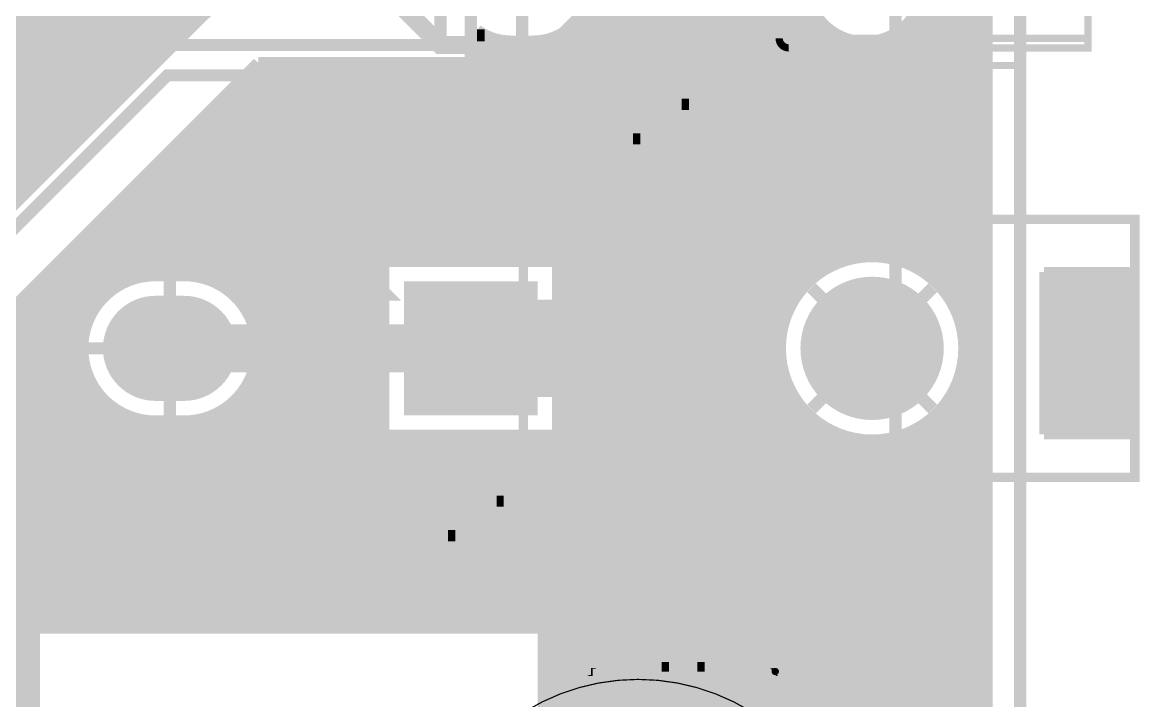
# Model space of a CAD drawing. Extents: x -11 to 221, y -93 to 178.
# Drawn here: x 162.06 to 185.45, y 4.06 to 18.25 of the extents above; entities that cross this region are included whole.
import ezdxf

# ---------------------------------------------------------------- set-up
doc = ezdxf.new("R2010")
doc.units = 0
doc.header["$MEASUREMENT"] = 0
doc.layers.get('0').update_dxf_attribs({"linetype": 'CONTINUOUS'})
for name, color, linetype in [('26-349-0_BOT', 7, 'CONTINUOUS'), ('26-349-0_DRD', 7, 'CONTINUOUS'), ('26-349-0_DRL', 2, 'CONTINUOUS'), ('26-349-0_FAB', 1, 'CONTINUOUS'), ('26-349-0_IN1', 3, 'CONTINUOUS'), ('26-349-0_IN2', 5, 'CONTINUOUS'), ('26-349-0_SMB', 10, 'CONTINUOUS'), ('26-349-0_SMT', 14, 'CONTINUOUS'), ('26-349-0_SPT', 9, 'CONTINUOUS'), ('26-349-0_SST', 12, 'CONTINUOUS'), ('26-349-0_TOP', 11, 'CONTINUOUS'), ('THRUHOLE_NPT', 8, 'CONTINUOUS'), ('THRUHOLE_TAP', 15, 'CONTINUOUS')]:
    doc.layers.add(name, color=color, linetype=linetype)

# ---------------------------------------------------------------- blocks, each defined once
blk = doc.blocks.new('ROUND_34')
at = {"const_width": 1.49987}
blk.add_lwpolyline([(-0.749934, 0, 1), (0.749934, 0, 1)], format="xyb", close=True, dxfattribs=at)
blk = doc.blocks.new('OBLONG_35')
at = {"const_width": 2.19964}
blk.add_lwpolyline([(0.29972, 0), (-0.29972, 0)], dxfattribs=at)
at = {"const_width": 1.09982}
for points in [[(-0.84963, 0, 1), (0.25019, 0, 1)], [(-0.25019, 0, 1), (0.84963, 0, 1)]]:
    blk.add_lwpolyline(points, format="xyb", close=True, dxfattribs=at)
blk = doc.blocks.new('SQUARE_36')
blk.add_solid([(1.39954, 1.39954), (1.39954, -1.39954), (-1.39954, 1.39954), (-1.39954, -1.39954)])
blk = doc.blocks.new('ROUND_29')
at = {"const_width": 0.90043}
blk.add_lwpolyline([(-0.450214, 0, 1), (0.450214, 0, 1)], format="xyb", close=True, dxfattribs=at)
blk = doc.blocks.new('RECTANGLE_25')
blk.add_solid([(1.905, 2.11963), (1.905, -2.11963), (-1.905, 2.11963), (-1.905, -2.11963)])
blk = doc.blocks.new('ROUND_89')
at = {"const_width": 0.0762}
blk.add_lwpolyline([(-0.0381, 0, 1), (0.0381, 0, 1)], format="xyb", close=True, dxfattribs=at)

msp = doc.modelspace()

# ---------------------------------------------------------------- linework, layer by layer
at = {"layer": '26-349-0_BOT', "const_width": 0.381}
msp.add_lwpolyline([(170.02506, 19.07032), (170.02506, 18.56994), (170.815, 17.78), (173.228, 17.78), (174.117, 18.669), (174.117, 23.368), (172.593, 24.892), (172.593, 31.115), (173.482, 32.004)], dxfattribs=at)
at = {"layer": '26-349-0_DRD', "const_width": 0.254}
for points in [[(182.94858, 173.44898), (182.94858, -5.99948)], [(181.11978, 12.7), (178.57978, 10.16)], [(181.11978, 10.16), (178.57978, 12.7)], [(164.8968, 12.065), (164.5158, 11.684)], [(165.4048, 12.065), (164.8968, 12.065)], [(165.7858, 11.684), (165.4048, 12.065)], [(171.196, 12.065), (170.815, 11.684)], [(171.704, 12.065), (171.196, 12.065)], [(172.085, 11.684), (171.704, 12.065)], [(164.5158, 11.684), (164.5158, 11.176)], [(165.7858, 11.176), (165.7858, 11.684)], [(170.815, 11.684), (170.815, 11.176)], [(172.085, 11.176), (172.085, 11.684)], [(164.5158, 11.176), (164.8968, 10.795)], [(165.4048, 10.795), (165.7858, 11.176)], [(170.815, 11.176), (171.196, 10.795)], [(171.704, 10.795), (172.085, 11.176)], [(164.8968, 10.795), (165.4048, 10.795)], [(171.196, 10.795), (171.704, 10.795)]]:
    msp.add_lwpolyline(points, dxfattribs=at)
at = {"layer": '26-349-0_DRL', "const_width": 0.254}
msp.add_lwpolyline([(182.94858, 173.44898), (182.94858, -5.99948)], dxfattribs=at)
at = {"layer": '26-349-0_FAB', "const_width": 0.254}
for points in [[(182.94858, 173.44898), (182.94858, -5.99948)], [(165.1, 41.91), (165.1, 45.72), (113.03, 45.72), (113.03, -6.985), (157.48, -6.985), (157.48, 10.795), (164.465, 17.78), (170.815, 17.78), (170.815, 20.955), (173.99, 20.955), (173.99, 40.64), (165.1, 40.64), (165.1, 45.72)], [(180.34, 3.175), (158.75, 3.175), (158.75, 10.795), (165.1, 17.145), (171.45, 17.145), (171.45, 20.32), (174.625, 20.32), (174.625, 38.1), (177.165, 38.1), (177.165, 40.005), (175.895, 41.275), (167.005, 41.275), (167.005, 45.72), (180.34, 45.72), (180.34, 3.175)], [(169.418, 16.40332), (169.418, 15.13332), (169.20718, 15.34668), (168.783, 16.1925), (168.57218, 16.40332), (168.57218, 15.13332)], [(175.04918, 16.40332), (175.04918, 15.13332), (174.83582, 15.34668), (174.41418, 16.1925), (174.20082, 16.40332), (174.20082, 15.13332)], [(167.53332, 15.76832), (167.9575, 15.76832), (167.9575, 15.34668), (167.85082, 15.13332), (167.21582, 15.13332), (167.11168, 15.34668), (167.11168, 16.1925), (167.21582, 16.40332), (167.85082, 16.40332), (167.9575, 16.1925)], [(170.03268, 15.13332), (170.66768, 15.13332), (170.8785, 15.5575), (170.8785, 15.98168), (170.66768, 16.40332), (170.03268, 16.40332)], [(170.13682, 15.13332), (170.13682, 16.40332)], [(173.58868, 16.40332), (173.1645, 16.40332)], [(173.37532, 15.13332), (173.37532, 16.40332)], [(175.66132, 15.76832), (176.29632, 15.76832), (176.50968, 15.98168), (176.50968, 16.1925), (176.29632, 16.40332), (175.66132, 16.40332), (175.66132, 15.13332)], [(177.97018, 16.40332), (177.97018, 15.34668), (177.8635, 15.13332), (177.2285, 15.13332), (177.12182, 15.34668), (177.12182, 16.40332)], [(179.43068, 16.40332), (178.58232, 16.40332)], [(179.0065, 15.13332), (179.0065, 16.40332)], [(173.58868, 15.13332), (173.1645, 15.13332)], [(172.339, 14.71168), (171.49318, 14.71168)]]:
    msp.add_lwpolyline(points, dxfattribs=at)
at = {"layer": '26-349-0_FAB', "const_width": 0.0254}
for points in [[(174.95012, 4.50088, 0.4142136), (170.44924, 0)], [(179.451, 0, 0.4142136), (174.95012, 4.50088)]]:
    msp.add_lwpolyline(points, format="xyb", dxfattribs=at)
at = {"layer": '26-349-0_IN2', "const_width": 0.254}
for points in [[(182.1942, 44.831), (182.1942, -5.334)], [(182.245, 44.831), (182.245, -5.334)], [(181.9656, 44.68114), (181.9656, -5.334)], [(181.0512, 44.41952), (181.0512, 12.9413)], [(181.2798, 44.35602), (181.2798, 12.72794)], [(181.5084, 44.36872), (181.5084, 12.41806)], [(181.737, 44.46016), (181.737, 11.83894)], [(161.9758, 40.64), (161.9758, 14.5288)], [(162.2044, 40.64), (162.2044, 14.7574)], [(162.433, 40.64), (162.433, 14.986)], [(162.6616, 40.64), (162.6616, 15.2146)], [(162.8902, 40.64), (162.8902, 15.4432)], [(163.1188, 40.64), (163.1188, 15.6718)], [(163.3474, 40.64), (163.3474, 15.9004)], [(163.576, 40.64), (163.576, 16.129)], [(163.8046, 40.64), (163.8046, 16.3576)], [(164.0332, 40.64), (164.0332, 16.5862)], [(164.2618, 40.64), (164.2618, 16.8148)], [(164.4904, 40.64), (164.4904, 17.0434)], [(164.719, 40.64), (164.719, 17.272)], [(164.9476, 40.64), (164.9476, 17.5006)], [(165.1762, 40.64), (165.1762, 17.7292)], [(165.4048, 40.64), (165.4048, 17.9578)], [(165.6334, 40.64), (165.6334, 18.1864)], [(175.7934, 28.65882), (175.7934, 2.9083)], [(176.022, 28.12796), (176.022, 2.9083)], [(176.2506, 27.82062), (176.2506, 2.9083)], [(176.4792, 27.60218), (176.4792, 2.9083)], [(176.7078, 27.43708), (176.7078, 2.9083)], [(176.9364, 27.31516), (176.9364, 2.9083)], [(175.5648, 27.13228), (175.5648, 2.9083)], [(177.165, 27.2288), (177.165, 2.9083)], [(177.3936, 27.16784), (177.3936, 2.9083)], [(177.6222, 27.13482), (177.6222, -5.334)], [(177.8508, 27.12974), (177.8508, -5.334)], [(178.0794, 27.14752), (178.0794, 12.20216)], [(178.308, 27.1907), (178.308, 12.59332)], [(175.3362, 26.66746), (175.3362, 2.9083)], [(174.879, 26.30932), (174.879, -5.334)], [(175.1076, 26.44648), (175.1076, -5.334)], [(174.6504, 26.23312), (174.6504, -5.334)], [(174.1932, 20.447), (174.1932, -5.334)], [(174.4218, 20.447), (174.4218, -5.334)], [(172.52442, 17.85112), (172.52442, 19.07032)], [(173.9646, 18.93316), (173.9646, -5.334)], [(166.116, 18.669), (151.003, 3.556)], [(178.5366, 18.67916), (178.5366, 12.84478)], [(173.736, 18.34896), (173.736, -5.334)], [(180.8226, 18.54962), (180.8226, 13.09878)], [(165.735, 18.288), (158.34106, 18.288)], [(178.82108, 18.2118), (173.61916, 18.2118)], [(178.7652, 18.27276), (178.7652, 13.02766)], [(182.245, 18.2118), (180.58892, 18.2118)], [(180.594, 18.21688), (180.594, 13.21054)], [(165.5064, 18.0594), (158.58236, 18.0594)], [(171.577, 18.0848), (171.577, 17.399)], [(171.7421, 17.9832), (171.577, 17.9832)], [(171.6786, 18.01876), (171.6786, 13.26134)], [(171.9072, 17.91462), (171.9072, 13.26134)], [(173.0502, 17.88668), (173.0502, 13.26134)], [(173.2788, 17.96796), (173.2788, -5.334)], [(179.12334, 17.9832), (173.30674, 17.9832)], [(173.5074, 18.1102), (173.5074, -5.334)], [(178.9938, 18.06194), (178.9938, 13.15974)], [(179.2224, 17.93494), (179.2224, 13.25626)], [(180.1368, 17.91462), (180.1368, 13.34008)], [(182.245, 17.9832), (180.28666, 17.9832)], [(180.3654, 18.02892), (180.3654, 13.29182)], [(165.2778, 17.8308), (158.7373, 17.8308)], [(182.245, 17.7546), (171.577, 17.7546)], [(172.1358, 17.86128), (172.1358, 13.26134)], [(172.75302, 17.85112), (172.29582, 17.85112)], [(172.3644, 17.85112), (172.3644, 13.26134)], [(172.593, 17.85112), (172.593, 13.26134)], [(172.8216, 17.85112), (172.8216, 13.26134)], [(179.451, 17.86382), (179.451, 13.31976)], [(179.6796, 17.83842), (179.6796, 13.35278)], [(179.9082, 17.85366), (179.9082, 13.3604)], [(165.0492, 17.6022), (158.83636, 17.6022)], [(182.245, 17.526), (171.577, 17.526)], [(167.005, 17.399), (155.448, 5.842), (155.448, 0.88646)], [(164.8206, 17.3736), (158.89224, 17.3736)], [(166.878, 17.272), (166.878, 11.98372)], [(182.245, 17.2974), (166.9034, 17.2974)], [(171.577, 17.399), (167.005, 17.399)], [(167.1066, 17.399), (167.1066, 5.588)], [(167.3352, 17.399), (167.3352, 5.588)], [(167.5638, 17.399), (167.5638, 5.588)], [(167.7924, 17.399), (167.7924, 5.588)], [(168.021, 17.399), (168.021, 5.588)], [(168.2496, 17.399), (168.2496, 5.588)], [(168.4782, 17.399), (168.4782, 5.588)], [(168.7068, 17.399), (168.7068, 5.588)], [(168.9354, 17.399), (168.9354, 5.588)], [(169.164, 17.399), (169.164, 5.588)], [(169.3926, 17.399), (169.3926, 5.588)], [(169.6212, 17.399), (169.6212, 5.588)], [(169.8498, 17.399), (169.8498, 13.26134)], [(170.0784, 17.399), (170.0784, 13.26134)], [(170.307, 17.399), (170.307, 13.26134)], [(170.5356, 17.399), (170.5356, 13.26134)], [(170.7642, 17.399), (170.7642, 13.26134)], [(170.9928, 17.399), (170.9928, 13.26134)], [(171.2214, 17.399), (171.2214, 13.26134)], [(171.45, 17.399), (171.45, 13.26134)], [(164.592, 17.145), (158.91256, 17.145)], [(166.6494, 17.0434), (166.6494, 12.3825)], [(182.245, 17.0688), (166.6748, 17.0688)], [(164.3634, 16.9164), (158.89224, 16.9164)], [(166.4208, 16.8148), (166.4208, 12.61364)], [(182.245, 16.8402), (166.4462, 16.8402)], [(164.1348, 16.6878), (158.83636, 16.6878)], [(166.1922, 16.5862), (166.1922, 12.76858)], [(182.245, 16.6116), (166.2176, 16.6116)], [(163.9062, 16.4592), (158.7373, 16.4592)], [(165.9636, 16.3576), (165.9636, 12.87272)], [(182.245, 16.383), (165.989, 16.383)], [(163.6776, 16.2306), (158.58236, 16.2306)], [(165.735, 16.129), (165.735, 12.93368)], [(182.245, 16.1544), (165.7604, 16.1544)], [(163.449, 16.002), (158.34106, 16.002)], [(165.5064, 15.9004), (165.5064, 12.95908)], [(182.245, 15.9258), (165.5318, 15.9258)], [(162.9918, 15.5448), (122.428, 15.5448)], [(163.2204, 15.7734), (157.88894, 15.7734)], [(165.2778, 15.6718), (165.2778, 12.96162)], [(182.245, 15.6972), (165.3032, 15.6972)], [(162.7632, 15.3162), (122.428, 15.3162)], [(165.0492, 15.4432), (165.0492, 12.96162)], [(182.245, 15.4686), (165.0746, 15.4686)], [(162.5346, 15.0876), (122.428, 15.0876)], [(164.8206, 15.2146), (164.8206, 12.96162)], [(182.245, 15.24), (164.846, 15.24)], [(162.306, 14.859), (122.428, 14.859)], [(164.592, 14.986), (164.592, 12.93876)], [(182.245, 15.0114), (164.6174, 15.0114)], [(162.0774, 14.6304), (122.428, 14.6304)], [(164.3634, 14.7574), (164.3634, 12.88034)], [(182.245, 14.7828), (164.3888, 14.7828)], [(164.1348, 14.5288), (164.1348, 12.78382)], [(182.245, 14.5542), (164.1602, 14.5542)], [(163.9062, 14.3002), (163.9062, 12.63396)], [(182.245, 14.3256), (163.9316, 14.3256)], [(163.6776, 14.0716), (163.6776, 12.41298)], [(182.245, 14.097), (163.703, 14.097)], [(163.449, 13.843), (163.449, 12.04722)], [(182.245, 13.8684), (163.4744, 13.8684)], [(163.2204, 13.6144), (163.2204, 5.588)], [(182.245, 13.6398), (163.2458, 13.6398)], [(162.9918, 13.3858), (162.9918, 5.588)], [(182.245, 13.4112), (163.0172, 13.4112)], [(169.61866, 13.26134), (169.61866, 9.59866)], [(173.28134, 13.26134), (169.61866, 13.26134)], [(173.28134, 13.26134), (173.28134, 9.59866)], [(162.7632, 13.1572), (162.7632, 5.588)], [(169.61866, 13.1826), (162.7886, 13.1826)], [(179.03698, 13.1826), (173.28134, 13.1826)], [(182.245, 13.1826), (180.66004, 13.1826)], [(162.5346, 12.9286), (162.5346, 5.588)], [(164.69868, 12.954), (162.56, 12.954)], [(165.45052, 12.96162), (164.85108, 12.96162)], [(165.1508, 12.96162), (165.1508, 11.43)], [(169.61866, 12.954), (165.60292, 12.954)], [(178.6636, 12.954), (173.28134, 12.954)], [(182.245, 12.954), (181.03596, 12.954)], [(162.306, 12.7), (162.306, 5.588)], [(164.0332, 12.7254), (162.3314, 12.7254)], [(169.61866, 12.7254), (166.2684, 12.7254)], [(178.41722, 12.7254), (173.28134, 12.7254)], [(182.245, 12.7254), (181.28234, 12.7254)], [(163.56838, 12.2682), (161.8742, 12.2682)], [(162.0774, 12.4714), (162.0774, -0.381)], [(163.75126, 12.4968), (162.1028, 12.4968)], [(169.61866, 12.4968), (166.55034, 12.4968)], [(169.61866, 12.2682), (166.73322, 12.2682)], [(178.23942, 12.4968), (173.28134, 12.4968)], [(178.10988, 12.2682), (173.28134, 12.2682)], [(182.245, 12.4968), (181.46014, 12.4968)], [(182.245, 12.2682), (181.58968, 12.2682)], [(163.44646, 12.0396), (161.6456, 12.0396)], [(169.61866, 12.0396), (166.85514, 12.0396)], [(178.0159, 12.0396), (173.28134, 12.0396)], [(182.245, 12.0396), (181.68112, 12.0396)], [(163.36772, 11.811), (161.417, 11.811)], [(169.61866, 11.811), (166.93388, 11.811)], [(177.95494, 11.811), (173.28134, 11.811)], [(182.245, 11.811), (181.74208, 11.811)], [(163.32708, 11.5824), (161.1884, 11.5824)], [(169.61866, 11.5824), (166.97452, 11.5824)], [(177.92446, 11.5824), (173.28134, 11.5824)], [(182.245, 11.5824), (181.7751, 11.5824)], [(163.322, 11.3538), (160.9598, 11.3538)], [(163.31946, 11.43), (165.1508, 11.43)], [(166.98214, 11.43), (165.1508, 11.43)], [(165.1508, 9.89838), (165.1508, 11.43)], [(169.61866, 11.3538), (166.9796, 11.3538)], [(177.91938, 11.3538), (173.28134, 11.3538)], [(182.245, 11.3538), (181.78018, 11.3538)], [(163.34994, 11.1252), (160.7312, 11.1252)], [(169.61866, 11.1252), (166.95166, 11.1252)], [(177.94224, 11.1252), (173.28134, 11.1252)], [(182.245, 11.1252), (181.75732, 11.1252)], [(163.41598, 10.8966), (160.5026, 10.8966)], [(166.878, 10.87374), (166.878, 5.588)], [(169.61866, 10.8966), (166.88562, 10.8966)], [(177.99304, 10.8966), (173.28134, 10.8966)], [(182.245, 10.8966), (181.70652, 10.8966)], [(181.737, 11.01852), (181.737, -5.334)], [(163.52266, 10.668), (160.274, 10.668)], [(163.449, 10.81278), (163.449, 5.588)], [(169.61866, 10.668), (166.77894, 10.668)], [(178.07432, 10.668), (173.28134, 10.668)], [(178.0794, 10.65784), (178.0794, -5.334)], [(182.245, 10.668), (181.6227, 10.668)], [(163.68268, 10.4394), (160.0454, 10.4394)], [(163.6776, 10.44448), (163.6776, 5.588)], [(169.61866, 10.4394), (166.61892, 10.4394)], [(166.6494, 10.4775), (166.6494, 5.588)], [(178.19116, 10.4394), (173.28134, 10.4394)], [(181.5084, 10.4394), (181.5084, -5.334)], [(182.245, 10.4394), (181.5084, 10.4394)], [(163.92398, 10.2108), (159.8168, 10.2108)], [(163.9062, 10.2235), (163.9062, 5.588)], [(169.61866, 10.2108), (166.37762, 10.2108)], [(166.4208, 10.24382), (166.4208, 5.588)], [(178.35118, 10.2108), (173.28134, 10.2108)], [(178.308, 10.26668), (178.308, -5.334)], [(182.245, 10.2108), (181.34838, 10.2108)], [(164.3507, 9.9822), (159.5882, 9.9822)], [(164.1348, 10.07618), (164.1348, 5.588)], [(164.3634, 9.97712), (164.3634, 5.588)], [(169.61866, 9.9822), (165.9509, 9.9822)], [(165.9636, 9.98728), (165.9636, 5.588)], [(166.1922, 10.08888), (166.1922, 5.588)], [(178.57216, 9.9822), (173.28134, 9.9822)], [(178.5366, 10.01268), (178.5366, -5.334)], [(182.245, 9.9822), (181.1274, 9.9822)], [(181.2798, 10.13206), (181.2798, -5.334)], [(169.61866, 9.7536), (159.3596, 9.7536)], [(164.592, 9.92124), (164.592, 5.588)], [(164.8206, 9.89838), (164.8206, 5.588)], [(165.45052, 9.89838), (164.85108, 9.89838)], [(165.0492, 9.89838), (165.0492, 5.588)], [(165.2778, 9.89838), (165.2778, 5.588)], [(165.5064, 9.89838), (165.5064, 5.588)], [(165.735, 9.92378), (165.735, 5.588)], [(178.88966, 9.7536), (173.28134, 9.7536)], [(178.7652, 9.83234), (178.7652, -5.334)], [(178.9938, 9.69772), (178.9938, -5.334)], [(182.245, 9.7536), (180.80736, 9.7536)], [(180.8226, 9.76122), (180.8226, -5.334)], [(181.0512, 9.9187), (181.0512, -5.334)], [(179.53228, 9.525), (159.131, 9.525)], [(173.28134, 9.59866), (169.61866, 9.59866)], [(169.8498, 9.59866), (169.8498, 5.588)], [(170.0784, 9.59866), (170.0784, 5.588)], [(170.307, 9.59866), (170.307, 5.588)], [(170.5356, 9.59866), (170.5356, 5.588)], [(170.7642, 9.59866), (170.7642, 5.588)], [(170.9928, 9.59866), (170.9928, 5.588)], [(171.2214, 9.59866), (171.2214, 5.588)], [(171.45, 9.59866), (171.45, 5.588)], [(171.6786, 9.59866), (171.6786, 5.588)], [(171.9072, 9.59866), (171.9072, 5.588)], [(172.1358, 9.59866), (172.1358, 5.588)], [(172.3644, 9.59866), (172.3644, 5.588)], [(172.593, 9.59866), (172.593, 5.588)], [(172.8216, 9.59866), (172.8216, 5.588)], [(173.0502, 9.59866), (173.0502, -5.334)], [(179.2224, 9.60374), (179.2224, -5.334)], [(179.451, 9.54024), (179.451, -5.334)], [(179.6796, 9.50468), (179.6796, -5.334)], [(179.9082, 9.4996), (179.9082, -5.334)], [(180.1368, 9.51992), (180.1368, -5.334)], [(182.245, 9.525), (180.16728, 9.525)], [(180.3654, 9.56818), (180.3654, -5.334)], [(180.594, 9.64692), (180.594, -5.334)], [(182.245, 9.2964), (158.9024, 9.2964)], [(182.245, 9.0678), (158.6738, 9.0678)], [(182.245, 8.8392), (158.4452, 8.8392)], [(182.245, 8.6106), (158.2166, 8.6106)], [(182.245, 8.382), (157.988, 8.382)], [(182.245, 8.1534), (157.7594, 8.1534)], [(182.245, 7.9248), (157.5308, 7.9248)], [(182.245, 7.6962), (157.3022, 7.6962)], [(182.245, 7.4676), (157.0736, 7.4676)], [(182.245, 7.239), (156.845, 7.239)], [(182.245, 7.0104), (156.6164, 7.0104)], [(182.245, 6.7818), (156.3878, 6.7818)], [(182.245, 6.5532), (156.1592, 6.5532)], [(182.245, 6.3246), (155.9306, 6.3246)], [(182.245, 6.096), (155.702, 6.096)], [(182.245, 5.8674), (155.4734, 5.8674)], [(182.245, 5.6388), (155.448, 5.6388)], [(162.306, 5.588), (162.306, -0.381)], [(172.974, 5.588), (162.306, 5.588)], [(172.974, 5.588), (172.974, -5.334)], [(162.306, 5.4102), (155.448, 5.4102)], [(182.245, 5.4102), (172.974, 5.4102)], [(162.306, 5.1816), (155.448, 5.1816)], [(182.245, 5.1816), (172.974, 5.1816)], [(162.306, 4.953), (155.448, 4.953)], [(182.245, 4.953), (172.974, 4.953)], [(162.306, 4.7244), (155.448, 4.7244)], [(182.245, 4.7244), (172.974, 4.7244)], [(162.306, 4.4958), (155.448, 4.4958)], [(182.245, 4.4958), (172.974, 4.4958)], [(162.306, 4.2672), (155.448, 4.2672)], [(182.245, 4.2672), (172.974, 4.2672)], [(162.306, 4.0386), (155.448, 4.0386)], [(182.245, 4.0386), (172.974, 4.0386)]]:
    msp.add_lwpolyline(points, dxfattribs=at)
for points in [[(172.75302, 17.85112, 0.4142136), (173.97222, 19.07032)], [(178.4731, 19.07032, 0.4142136), (179.705, 17.83842)], [(179.705, 17.83842, 0.4142136), (180.9369, 19.07032)], [(171.577, 18.0848, 0.15886), (172.29582, 17.8505)], [(179.84978, 13.3604, 0.4142136), (177.91938, 11.43)], [(181.78018, 11.43, 0.4142136), (179.84978, 13.3604)], [(164.85108, 12.96162, 0.4142136), (163.31946, 11.43)], [(166.98214, 11.43, 0.4142136), (165.45052, 12.96162)], [(163.31946, 11.43, 0.4142136), (164.85108, 9.89838)], [(165.45052, 9.89838, 0.4142136), (166.98214, 11.43)], [(177.91938, 11.43, 0.4142136), (179.84978, 9.4996)], [(179.84978, 9.4996, 0.4142136), (181.78018, 11.43)]]:
    msp.add_lwpolyline(points, format="xyb", dxfattribs=at)
at = {"layer": '26-349-0_SST'}
for points, const_width in [([(182.9054, 22.92096), (182.9054, 23.28926), (174.44466, 23.28926), (174.44466, 17.35074), (182.9054, 17.35074), (182.9054, 17.71904)], 0.1524), ([(178.1048, 22.92096), (184.3659, 22.92096), (184.3659, 22.7203), (184.3659, 17.9197), (184.3659, 17.71904), (178.1048, 17.71904)], 0.1524), ([(182.77586, 19.16938), (178.1048, 19.16938), (177.90414, 19.16938), (177.90414, 17.9197), (178.1048, 17.9197), (178.1048, 17.71904)], 0.1524), ([(178.1048, 19.16938), (178.1048, 17.9197), (184.3659, 17.9197)], 0.1524), ([(162.22218, 18.1356), (161.37382, 18.1356), (161.20618, 18.19402), (161.20618, 18.54962), (161.37382, 18.61058), (162.22218, 18.61058)], 0.1524), ([(161.37382, 17.77238), (161.20618, 17.653), (161.20618, 17.41678), (161.37382, 17.2974), (161.544, 17.2974), (161.88182, 17.53362), (162.22218, 17.2974), (162.22218, 17.77238)], 0.1524), ([(161.20618, 16.69542), (162.22218, 16.69542), (162.052, 16.8148)], 0.1524), ([(175.26, 16.83258), (175.08982, 16.83258), (174.92218, 16.77162), (174.92218, 16.5354), (175.08982, 16.47698), (175.93818, 16.47698)], 0.1524), ([(175.93818, 16.41602), (175.93818, 16.65478)], 0.1524), ([(174.92218, 15.6972), (174.92218, 15.93342)], 0.1524), ([(174.92218, 15.81658), (175.93818, 15.81658), (175.768, 15.93342)], 0.1524), ([(171.43476, 14.05382), (171.43476, 13.26388)], 0.2032), ([(185.34888, 9.12876), (185.34888, 14.13002), (172.54982, 14.13002), (172.54982, 8.72998), (185.34888, 8.72998), (185.34888, 9.12876)], 0.20066), ([(165.608, 13.53312), (164.81806, 13.53312)], 0.2032), ([(171.831, 13.66012), (171.04106, 13.66012)], 0.2032), ([(183.44896, 13.0302), (183.44896, 9.62914)], 0.20066), ([(185.34888, 13.0302), (183.44896, 13.0302)], 0.20066), ([(183.61914, 13.0302), (183.61914, 9.62914)], 0.20066), ([(183.79694, 13.0302), (183.79694, 9.62914)], 0.20066), ([(183.97728, 13.0302), (183.97728, 9.62914)], 0.20066), ([(184.15762, 13.0302), (184.15762, 9.62914)], 0.20066), ([(184.33796, 13.0302), (184.33796, 9.62914)], 0.20066), ([(184.51576, 13.0302), (184.51576, 9.62914)], 0.20066), ([(184.6961, 13.0302), (184.6961, 9.62914)], 0.20066), ([(184.87644, 13.0302), (184.87644, 9.62914)], 0.20066), ([(185.05678, 13.0302), (185.05678, 9.62914)], 0.20066), ([(185.23712, 13.0302), (185.23712, 9.62914)], 0.20066), ([(185.34888, 13.0302), (185.34888, 9.92886)], 0.20066), ([(168.42232, 12.33932), (168.42232, 12.7635)], 0.254), ([(168.42232, 12.55268), (169.69232, 12.55268), (169.4815, 12.7635)], 0.254), ([(185.34888, 12.85494), (183.44896, 12.85494)], 0.20066), ([(185.34888, 12.6746), (183.44896, 12.6746)], 0.20066), ([(185.34888, 12.49426), (183.44896, 12.49426)], 0.20066), ([(185.34888, 12.31646), (183.44896, 12.31646)], 0.20066), ([(185.34888, 12.13612), (183.44896, 12.13612)], 0.20066), ([(172.04944, 11.43), (165.8493, 11.43)], 1.00076), ([(185.34888, 11.95578), (183.44896, 11.95578)], 0.20066), ([(185.34888, 11.77544), (183.44896, 11.77544)], 0.20066), ([(185.34888, 11.5951), (183.44896, 11.5951)], 0.20066), ([(185.34888, 11.4173), (183.44896, 11.4173)], 0.20066), ([(185.34888, 11.23696), (183.44896, 11.23696)], 0.20066), ([(185.34888, 11.05662), (183.44896, 11.05662)], 0.20066), ([(185.34888, 10.87628), (183.44896, 10.87628)], 0.20066), ([(185.34888, 10.69594), (183.44896, 10.69594)], 0.20066), ([(185.34888, 10.51814), (183.44896, 10.51814)], 0.20066), ([(185.34888, 10.3378), (183.44896, 10.3378)], 0.20066), ([(185.34888, 10.15746), (183.44896, 10.15746)], 0.20066), ([(185.34888, 9.97712), (183.44896, 9.97712)], 0.20066), ([(185.34888, 9.92886), (185.34888, 9.62914), (183.44896, 9.62914)], 0.20066), ([(185.34888, 9.79932), (183.44896, 9.79932)], 0.20066), ([(171.38904, 8.52678), (171.21886, 8.52678), (171.04868, 8.46836), (171.04868, 8.23214), (171.21886, 8.17118), (172.06468, 8.17118)], 0.1524), ([(172.06468, 8.11276), (172.06468, 8.34898)], 0.1524), ([(175.4124, 6.96976), (174.62246, 6.96976), (175.4124, 7.7597), (175.4124, 7.95782), (175.31334, 8.15594), (174.72152, 8.15594), (174.62246, 7.95782)], 0.2032), ([(176.7078, 7.366), (175.91786, 7.366), (176.31156, 8.15594), (176.50968, 8.15594), (176.50968, 6.96976)], 0.2032), ([(178.0032, 8.15594), (178.0032, 7.7597), (177.60696, 6.96976), (177.21326, 7.7597), (177.21326, 8.15594)], 0.2032), ([(180.84038, 8.15594), (180.44668, 8.15594)], 0.2032), ([(180.64226, 6.96976), (180.64226, 8.15594)], 0.2032), ([(182.13578, 8.15594), (182.13578, 6.96976), (181.93766, 7.16788), (181.54396, 7.95782), (181.34584, 8.15594), (181.34584, 6.96976)], 0.2032), ([(173.72076, 7.95782), (173.72076, 7.16788)], 0.2032), ([(171.04868, 7.39394), (171.04868, 7.63016)], 0.1524), ([(171.04868, 7.51078), (172.06468, 7.51078), (171.89704, 7.63016)], 0.1524), ([(174.117, 7.56412), (173.32706, 7.56412)], 0.2032), ([(171.04868, 6.85038), (171.21886, 6.96976), (171.38904, 7.02818), (171.72686, 7.02818), (171.89704, 6.96976), (172.06468, 6.85038), (172.06468, 6.73354), (171.89704, 6.61416), (171.72686, 6.55574), (171.38904, 6.55574), (171.21886, 6.61416), (171.04868, 6.73354), (171.04868, 6.85038)], 0.1524), ([(180.84038, 6.96976), (180.44668, 6.96976)], 0.2032), ([(174.89424, 4.66598), (174.89424, 4.8641), (175.51908, 4.8641), (176.26838, 4.8641), (176.89576, 4.8641), (176.89576, 4.66598)], 0.1524), ([(175.51908, 4.8641), (175.51908, 4.66598)], 0.1524), ([(176.26838, 4.66598), (176.26838, 4.8641)], 0.1524), ([(173.3804, 1.87452), (174.00016, 1.87452), (174.00016, 4.6482), (174.2821, 4.36372), (177.50536, 4.36372), (177.78984, 4.6482), (177.78984, 1.87452), (178.4096, 1.87452), (178.4096, 4.66598), (177.82286, 4.66598), (173.9646, 4.66598), (173.3804, 4.66598), (173.3804, 1.87452), (173.3804, -1.87452), (174.00016, -1.87452), (174.2821, -1.87452), (174.5996, -1.87452), (174.5996, -1.62814), (174.5996, -1.36652), (174.5996, -1.12522), (174.50054, -1.12522), (174.50054, -1.36652), (174.50054, -1.87452)], 0.1524), ([(173.9646, 4.66598), (173.96714, 4.66598), (173.96714, 4.66344), (173.96968, 4.66344), (173.97222, 4.66344), (173.97476, 4.66344), (173.9773, 4.66344), (173.97984, 4.66344), (173.97984, 4.6609), (173.98238, 4.6609), (173.98492, 4.6609), (173.98492, 4.65836), (173.98746, 4.65836), (173.99, 4.65836), (173.99, 4.65582), (173.99254, 4.65582), (173.99254, 4.65328), (173.99508, 4.65328), (173.99508, 4.65074), (173.99762, 4.65074), (173.99762, 4.6482), (174.00016, 4.6482)], 0.1524), ([(177.82286, 4.66598), (177.82032, 4.66344), (177.81778, 4.66344), (177.81524, 4.66344), (177.8127, 4.66344), (177.81016, 4.66344), (177.81016, 4.6609), (177.80762, 4.6609), (177.80508, 4.6609), (177.80508, 4.65836), (177.80254, 4.65836), (177.8, 4.65836), (177.8, 4.65582), (177.79746, 4.65582), (177.79746, 4.65328), (177.79492, 4.65328), (177.79492, 4.65074), (177.79238, 4.65074), (177.78984, 4.6482)], 0.1524), ([(174.00016, 1.87452), (174.2821, 1.87452), (174.2821, 4.36372)], 0.1524), ([(177.50536, 4.36372), (177.50536, 1.87452), (177.1904, 1.87452), (177.1904, 1.62814)], 0.1524)]:
    msp.add_lwpolyline(points, dxfattribs=dict(at, const_width=const_width))
at = {"layer": '26-349-0_SST', "const_width": 0.1524}
msp.add_lwpolyline([(177.90414, 17.9197, 0.4142136), (178.1048, 17.71904)], format="xyb", dxfattribs=at)
at = {"layer": '26-349-0_TOP', "const_width": 2.032}
msp.add_lwpolyline([(175.895, 3.18516), (175.895, 10.795), (175.26, 11.43), (171.45, 11.43)], dxfattribs=at)

# ---------------------------------------------------------------- block references
at = {"layer": '26-349-0_BOT'}
for name, p in [('ROUND_34', (179.84978, 11.43)), ('SQUARE_36', (171.45, 11.43)), ('OBLONG_35', (165.1508, 11.43))]:
    msp.add_blockref(name, p, dxfattribs=at)
at = {"layer": '26-349-0_DRL'}
for name, p in [('ROUND_34', (179.84978, 11.43)), ('ROUND_29', (165.1508, 11.43)), ('ROUND_29', (171.45, 11.43))]:
    msp.add_blockref(name, p, dxfattribs=at)
at = {"layer": '26-349-0_IN1'}
for name, p in [('ROUND_34', (179.84978, 11.43)), ('SQUARE_36', (171.45, 11.43)), ('OBLONG_35', (165.1508, 11.43))]:
    msp.add_blockref(name, p, dxfattribs=at)
at = {"layer": '26-349-0_IN2'}
for name, p in [('ROUND_34', (179.84978, 11.43)), ('SQUARE_36', (171.45, 11.43)), ('OBLONG_35', (165.1508, 11.43))]:
    msp.add_blockref(name, p, dxfattribs=at)
at = {"layer": '26-349-0_SMB'}
for name, p in [('ROUND_34', (179.84978, 11.43)), ('SQUARE_36', (171.45, 11.43)), ('OBLONG_35', (165.1508, 11.43))]:
    msp.add_blockref(name, p, dxfattribs=at)
at = {"layer": '26-349-0_SMT'}
for name, p in [('ROUND_34', (179.84978, 11.43)), ('SQUARE_36', (171.45, 11.43)), ('OBLONG_35', (165.1508, 11.43)), ('RECTANGLE_25', (175.895, 3.18516))]:
    msp.add_blockref(name, p, dxfattribs=at)
at = {"layer": '26-349-0_SPT'}
msp.add_blockref('RECTANGLE_25', (175.895, 3.18516), dxfattribs=at)
at = {"layer": '26-349-0_SST'}
msp.add_blockref('ROUND_89', (177.82286, 4.66598), dxfattribs=at)
at = {"layer": '26-349-0_TOP'}
for name, p in [('ROUND_34', (179.84978, 11.43)), ('SQUARE_36', (171.45, 11.43)), ('OBLONG_35', (165.1508, 11.43)), ('RECTANGLE_25', (175.895, 3.18516))]:
    msp.add_blockref(name, p, dxfattribs=at)
at = {"layer": 'THRUHOLE_NPT'}
msp.add_blockref('ROUND_34', (179.84978, 11.43), dxfattribs=at)
at = {"layer": 'THRUHOLE_TAP'}
for p in [(165.1508, 11.43), (171.45, 11.43)]:
    msp.add_blockref('ROUND_29', p, dxfattribs=at)

doc.saveas('drawing.dxf')
